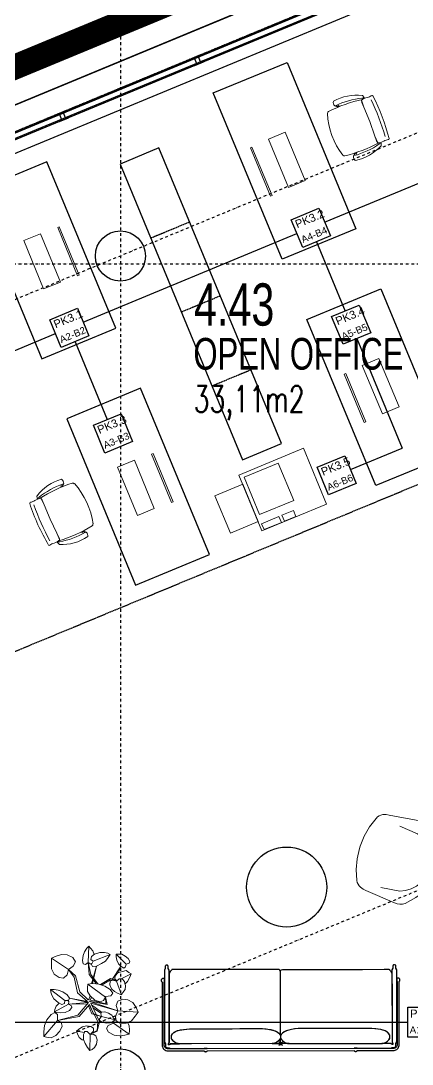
# Model space of a CAD drawing. Header units: millimetres. Extents: x -3035503 to 19821, y 792 to 235380.
# Drawn here: x -2958600 to -2954687, y 187783 to 198214 of the extents above; entities that cross this region are included whole.
import ezdxf

# ---------------------------------------------------------------- set-up
doc = ezdxf.new("R2010")
doc.units = ezdxf.units.MM
for name, pattern in [('AUSGEZOGEN', [0]), ('DA2', [0.45, 0.3, -0.15]), ('DD4', [0.8, 0.4, -0.2, 0, -0.2])]:
    doc.linetypes.add(name, pattern=pattern)
for name, color, linetype in [('ARCH_F-02-CO', 251, 'Continuous'), ('ARCH_F-04-CO', 3, 'Continuous'), ('ARCH_F-06-CO', 2, 'Continuous'), ('ARCH_F-08-CO', 252, 'Continuous'), ('ARCH_N-02-CO', 251, 'Continuous'), ('ARCH_O-06-CO', 8, 'DD4'), ('ARCH_P-02-CO', 251, 'Continuous'), ('ARCH_Z-02-CO', 252, 'Continuous'), ('ARCH_Z-02-DA', 252, 'DA2'), ('ARCH_Z-08-CO', 252, 'Continuous'), ('Datové rozvody', 6, 'Continuous'), ('E-04-CO', 3, 'Continuous'), ('E_POPIS_SVET', 160, 'Continuous')]:
    doc.layers.add(name, color=color, linetype=linetype)
doc.layers.add('zeleň', color=126, linetype='Continuous', lineweight=13)
doc.styles.add('Arial', font='arial.ttf', dxfattribs={"height": 220})
doc.styles.add('SIMPLEX', font='simplex.shx')
doc.styles.get("Standard").update_dxf_attribs({"font": 'arial.ttf'})

# ---------------------------------------------------------------- blocks, each defined once
blk = doc.blocks.new('A$C6e286709')
at = {"layer": 'ARCH_N-02-CO', "linetype": 'AUSGEZOGEN', "lineweight": 20}
for p, q in [((182, 532), (0, 532)), ((0, 532), (0, 9)), ((182, 9), (182, 532)), ((381, 523), (364, 523)), ((364, 523), (364, 0)), ((381, 0), (381, 523)), ((0, 9), (182, 9)), ((0, 9), (0, 9)), ((364, 0), (381, 0)), ((364, 0), (364, 0))]:
    blk.add_line(p, q, dxfattribs=at)
blk = doc.blocks.new('A$C0ce05bc7')
at = {"layer": 'ARCH_N-02-CO', "linetype": 'AUSGEZOGEN', "lineweight": 20}
for p, q in [((121, 562), (104, 565)), ((141, 528), (137, 551)), ((137, 551), (139, 477)), ((141, 528), (137, 551)), ((139, 477), (141, 528)), ((139, 477), (141, 528)), ((132, 322), (139, 477)), ((139, 477), (139, 477)), ((135, 167), (132, 322)), ((133, 93), (135, 167)), ((133, 93), (138, 116)), ((138, 116), (133, 93)), ((138, 116), (135, 167)), ((135, 167), (138, 116)), ((135, 167), (135, 167)), ((120, 82), (103, 79))]:
    blk.add_line(p, q, dxfattribs=at)
for centre, radius, start, end in [((331, 169), 474, 81.0091, 117.3873), ((365, 611), 47.4, 333.48, 33.3194), ((2058, 306), 2058, 173.141, 185.9185), ((24, 547), 10, 77.9515, 156.6031), ((52, 678), 123, 257.9515, 280.0127), ((93, 398), 159, 73.7527, 97.0258), ((188, 550), 86, 152.0641, 175.2166), ((172, 552), 51.1, 160.6285, 176.1942), ((320, -198), 790, 84.1793, 104.4921), ((316, -866), 1433, 83.195, 97.6454), ((321, 621), 66.7, 305.6775, 332.2197), ((325, 643), 91.4, 302.9513, 323.1552), ((337, 640), 86.5, 300.7357, 324.6271), ((483, 537), 20, 17.6385, 83.195), ((-196, 321), 733, 342.3549, 17.6385), ((2212, 294), 2177, 174.0372, 184.3946), ((20, 97), 10, 203.1225, 281.7741), ((47, -33), 123, 79.7129, 101.7741), ((90, 246), 159, 262.6998, 285.9728), ((187, 94), 86, 184.5089, 207.6614), ((331, 474), 474, 242.3383, 278.7165), ((170, 92), 51.1, 182.6541, 199.0971), ((323, 1528), 1452, 262.0201, 276.4347), ((323, 842), 790, 255.2334, 275.5463), ((319, 23), 66.7, 27.5058, 53.8516), ((323, 0), 91.4, 36.5704, 56.7742), ((335, 3), 86.5, 35.0984, 58.9898), ((364, 32), 47.4, 326.4062, 26.2455), ((483, 105), 20, 276.4347, 342.3549)]:
    blk.add_arc(centre, radius, start, end, dxfattribs=at)
blk = doc.blocks.new('ujkiui')
at = {"layer": 'ARCH_N-02-CO'}
blk.add_lwpolyline([(-30642, -17833), (-29903, -17527), (-30592, -15864), (-31331, -16170), (-30642, -17833)], dxfattribs=at)
for name, p, rotation in [('A$C6e286709', (-30621, -17144), 22.32886378894289), ('A$C0ce05bc7', (-31483, -17522), 24.83366303123123)]:
    blk.add_blockref(name, p, dxfattribs=dict(at, rotation=rotation))
blk = doc.blocks.new('uio')
at = {"layer": 'ARCH_N-02-CO'}
blk.add_lwpolyline([(-31465, -15847), (-30726, -15541), (-31415, -13878), (-32154, -14184), (-31465, -15847)], dxfattribs=at)
for name, p, rotation in [('A$C6e286709', (-31444, -15157), 22.32886378894289), ('A$C0ce05bc7', (-32306, -15535), 24.83366303123123)]:
    blk.add_blockref(name, p, dxfattribs=dict(at, rotation=rotation))
blk = doc.blocks.new('sdfdsf')
at = {"layer": 'ARCH_N-02-CO', "linetype": 'DA2', "ltscale": 10}
for p, q in [((-20817, -10248), (-20429, -10087)), ((-20511, -10987), (-20123, -10826)), ((-20204, -11726), (-19816, -11565)), ((-19898, -12465), (-19510, -12304))]:
    blk.add_line(p, q, dxfattribs=at)
at = {"layer": 'ARCH_N-02-CO'}
blk.add_lwpolyline([(-19204, -13043), (-20735, -9348), (-21123, -9509), (-19592, -13204), (-19204, -13043)], dxfattribs=at)
blk = doc.blocks.new('A$C8aed37a1')
at = {"layer": 'ARCH_N-02-CO', "linetype": 'AUSGEZOGEN', "lineweight": 20}
for p, q in [((0, 1000), (604, 1000)), ((604, 1000), (0, 1000)), ((0, 300), (0, 1000)), ((0, 1000), (604, 1000)), ((604, 1000), (0, 1000)), ((0, 300), (0, 1000)), ((604, 1000), (604, 300)), ((604, 1000), (604, 300)), ((4, 668), (68, 668)), ((4, 544), (4, 668)), ((4, 668), (68, 668)), ((4, 544), (4, 668)), ((68, 668), (68, 544)), ((68, 668), (68, 544)), ((564, 710), (160, 710)), ((160, 710), (160, 340)), ((564, 710), (160, 710)), ((160, 710), (160, 340)), ((564, 710), (564, 340)), ((564, 710), (564, 340)), ((68, 544), (4, 544)), ((68, 544), (4, 544)), ((4, 324), (4, 512)), ((4, 512), (68, 512)), ((4, 324), (4, 512)), ((4, 512), (68, 512)), ((68, 512), (68, 324)), ((68, 512), (68, 324)), ((68, 324), (4, 324)), ((68, 324), (4, 324)), ((564, 340), (160, 340)), ((564, 340), (160, 340)), ((604, 300), (0, 300)), ((604, 300), (0, 300)), ((100, 300), (100, 0)), ((504, 300), (100, 300)), ((100, 300), (100, 0)), ((504, 300), (100, 300)), ((504, 0), (504, 300)), ((504, 0), (504, 300)), ((100, 0), (504, 0)), ((100, 0), (504, 0))]:
    blk.add_line(p, q, dxfattribs=at)
blk = doc.blocks.new('we')
at = {"layer": 'ARCH_N-02-CO'}
blk.add_lwpolyline([(-29987, -15235), (-30726, -15541), (-31415, -13878), (-30676, -13572), (-29987, -15235)], dxfattribs=at)
at = {"layer": 'ARCH_N-02-CO', "xscale": -1}
for name, p, rotation in [('A$C0ce05bc7', (-29613, -14419), 20.18064662939098), ('A$C6e286709', (-30490, -14762), 22.68544587167935)]:
    blk.add_blockref(name, p, dxfattribs=dict(at, rotation=rotation))
blk = doc.blocks.new('A$C1b23db53')
at = {"layer": 'ARCH_N-02-CO'}
for points in [[(2356, 100), (2355, 820), (2347, 835), (2347, 856), (2347, 856), (2347, 858), (2346, 860), (2345, 863), (2344, 865), (2342, 866), (2342, 866), (2340, 868), (2338, 869), (2336, 870), (2334, 871), (2332, 871), (2332, 871), (2329, 870), (2326, 870), (2323, 868), (2321, 866), (2319, 864), (2318, 861), (2317, 859), (2317, 856), (2317, 835), (2308, 820), (2309, 100), (2318, 84), (2318, 74), (2311, 74), (2295, 82), (95, 79), (79, 70), (72, 70), (72, 80), (80, 96), (79, 816), (71, 832), (71, 852), (71, 852), (70, 855), (70, 858), (68, 860), (66, 863), (64, 865), (61, 866), (59, 867), (56, 867), (56, 867), (53, 867), (51, 866), (49, 865), (47, 864), (45, 863), (45, 863), (44, 861), (42, 859), (41, 857), (41, 854), (41, 852), (41, 832), (32, 816), (33, 96), (42, 80), (42, 60), (42, 60), (42, 57), (43, 54), (44, 52), (44, 52), (45, 49), (47, 47), (49, 44), (51, 43), (53, 41), (56, 41), (59, 40), (79, 40), (95, 32), (431, 33), (434, 33), (456, 33), (456, 33), (459, 33), (1931, 35), (1934, 35), (1934, 35), (1956, 35), (1959, 35), (2295, 36), (2311, 44), (2331, 44), (2331, 44), (2334, 44), (2337, 45), (2339, 46), (2342, 48), (2343, 50), (2345, 53), (2346, 56), (2346, 56), (2347, 58), (2348, 61), (2348, 63), (2348, 84), (2356, 100)], [(1959, 35), (1959, 35), (1956, 35), (1931, 35), (1931, 34), (1931, 34), (1929, 31), (461, 29), (461, 29), (459, 32), (459, 33), (434, 33), (431, 33), (431, 33), (431, 32), (431, 32), (431, 32), (429, 29), (70, 28), (70, 28), (62, 29), (55, 31), (48, 35), (42, 40), (37, 46), (33, 53), (31, 61), (30, 68), (29, 697), (29, 697), (32, 699), (32, 699), (32, 699), (33, 699), (32, 727), (32, 727), (32, 727), (29, 729), (26, 731), (22, 732), (19, 732), (15, 732), (12, 731), (12, 731), (9, 729), (6, 727), (4, 725), (2, 722), (1, 718), (0, 715), (0, 715), (0, 712), (1, 708), (2, 705), (4, 702), (6, 699), (9, 697), (10, 68), (10, 68), (11, 59), (13, 50), (17, 41), (21, 33), (28, 26), (28, 26), (37, 18), (47, 13), (58, 10), (70, 8), (429, 9), (429, 9), (431, 6), (433, 4), (436, 2), (439, 1), (442, 0), (445, 0), (445, 0), (448, 0), (451, 1), (454, 2), (457, 4), (459, 6), (461, 9), (1929, 11), (1929, 11), (1931, 9), (1933, 7), (1936, 5), (1939, 4), (1942, 3), (1945, 2), (1945, 2), (1948, 3), (1951, 4), (1954, 5), (1957, 7), (1959, 9), (1961, 11), (2320, 12), (2320, 12), (2329, 13), (2339, 15), (2347, 19), (2355, 24), (2362, 30), (2362, 30), (2369, 37), (2373, 45), (2377, 54), (2379, 63), (2380, 72), (2379, 701), (2379, 701), (2382, 703), (2384, 706), (2386, 709), (2387, 712), (2388, 715), (2388, 719), (2388, 719), (2387, 722), (2386, 726), (2384, 729), (2382, 731), (2379, 733), (2376, 735), (2376, 735), (2372, 736), (2369, 736), (2365, 736), (2362, 735), (2359, 733), (2356, 731), (2355, 731), (2355, 703), (2355, 703), (2356, 703), (2356, 703), (2356, 703), (2359, 701), (2360, 72), (2360, 72), (2359, 64), (2357, 57), (2353, 50), (2348, 44), (2342, 39), (2335, 35), (2328, 33), (2320, 32), (1961, 31), (1961, 31), (1959, 34), (1959, 35)], [(80, 116), (80, 102), (80, 99), (80, 98), (80, 98), (80, 96), (80, 96), (79, 94), (78, 91), (75, 85), (72, 79), (72, 76), (72, 72), (74, 70), (80, 71), (92, 77), (96, 79), (113, 79), (148, 79), (183, 79), (185, 79), (185, 79), (185, 79), (181, 79), (171, 81), (152, 87), (134, 97), (118, 111), (106, 127), (102, 134), (102, 134), (102, 135), (102, 136), (102, 156), (102, 160), (102, 160), (102, 160), (102, 161), (113, 178), (128, 192), (145, 204), (164, 212), (183, 216), (207, 220), (258, 227), (313, 229), (316, 229), (317, 229), (320, 229), (328, 229), (359, 229), (420, 230), (542, 230), (787, 231), (909, 231), (940, 231), (962, 231), (1000, 231), (1036, 229), (1068, 226), (1096, 221), (1121, 215), (1143, 207), (1162, 197), (1177, 186), (1188, 173), (1193, 166), (1194, 162), (1195, 162), (1195, 166), (1195, 174), (1195, 237), (1194, 362), (1194, 612), (1194, 738), (1194, 800), (1194, 803), (1194, 803), (1194, 803), (1194, 804), (1194, 806), (1188, 817), (1177, 823), (1175, 823), (1174, 823), (1174, 823), (1170, 823), (1164, 823), (1151, 823), (1099, 823), (891, 822), (475, 822), (267, 821), (163, 821), (111, 821), (109, 821), (108, 821), (108, 821), (108, 820), (107, 819), (91, 801), (81, 778), (80, 772), (79, 770), (79, 768), (79, 753), (79, 625), (80, 116)], [(2309, 120), (2309, 105), (2309, 102), (2309, 102), (2309, 102), (2310, 99), (2310, 98), (2317, 86), (2318, 77), (2317, 74), (2314, 74), (2311, 74), (2306, 77), (2299, 80), (2296, 82), (2295, 82), (2293, 82), (2284, 82), (2211, 82), (2206, 82), (2205, 82), (2205, 82), (2205, 82), (2205, 82), (2205, 82), (2205, 82), (2207, 82), (2212, 83), (2222, 85), (2242, 93), (2261, 104), (2276, 119), (2287, 137), (2288, 138), (2288, 138), (2288, 138), (2288, 139), (2288, 144), (2288, 154), (2288, 163), (2288, 163), (2288, 163), (2288, 163), (2288, 163), (2286, 167), (2274, 184), (2258, 199), (2240, 210), (2220, 217), (2198, 221), (2146, 228), (2090, 232), (2076, 232), (2071, 232), (2055, 232), (2023, 232), (1896, 232), (1642, 232), (1514, 232), (1451, 232), (1438, 232), (1428, 232), (1407, 232), (1369, 231), (1334, 228), (1303, 224), (1276, 217), (1252, 209), (1232, 200), (1216, 188), (1203, 175), (1198, 168), (1196, 164), (1195, 162), (1195, 162), (1195, 167), (1195, 232), (1194, 362), (1194, 622), (1194, 753), (1194, 785), (1194, 802), (1194, 804), (1194, 807), (1200, 818), (1212, 823), (1213, 823), (1215, 823), (1228, 823), (1255, 823), (1364, 823), (1580, 823), (2013, 824), (2229, 825), (2256, 825), (2269, 825), (2276, 825), (2279, 825), (2279, 825), (2279, 825), (2279, 825), (2279, 825), (2279, 825), (2280, 824), (2282, 822), (2286, 817), (2294, 808), (2305, 785), (2308, 773), (2308, 772), (2308, 769), (2308, 765), (2308, 749), (2308, 716), (2309, 649), (2309, 120)], [(1110, 81), (302, 79), (201, 79), (188, 79), (186, 79), (186, 79), (186, 79), (186, 79), (186, 79), (186, 79), (186, 79), (186, 79), (186, 79), (184, 79), (178, 80), (167, 82), (145, 90), (126, 104), (110, 121), (104, 130), (102, 135), (102, 135), (102, 135), (102, 135), (102, 135), (102, 136), (102, 141), (102, 152), (102, 157), (102, 160), (102, 160), (102, 160), (114, 178), (130, 195), (150, 207), (171, 214), (182, 215), (195, 218), (223, 223), (282, 228), (313, 229), (317, 229), (319, 229), (323, 229), (332, 229), (366, 229), (435, 230), (709, 230), (846, 231), (914, 231), (947, 231), (970, 232), (1012, 231), (1050, 228), (1084, 224), (1114, 217), (1139, 208), (1160, 198), (1177, 185), (1190, 171), (1194, 163), (1195, 160), (1195, 158), (1195, 152), (1195, 141), (1195, 137), (1195, 137), (1195, 137), (1195, 137), (1195, 137), (1195, 137), (1194, 135), (1188, 125), (1173, 108), (1154, 94), (1133, 85), (1110, 81)], [(1280, 81), (2088, 82), (2189, 82), (2202, 82), (2204, 82), (2204, 82), (2204, 82), (2204, 82), (2204, 82), (2204, 82), (2204, 82), (2204, 82), (2204, 82), (2206, 82), (2212, 83), (2223, 85), (2245, 94), (2264, 107), (2280, 124), (2286, 134), (2288, 138), (2288, 138), (2288, 138), (2288, 138), (2288, 138), (2288, 139), (2288, 145), (2288, 156), (2288, 161), (2288, 163), (2288, 163), (2288, 163), (2276, 182), (2259, 198), (2240, 210), (2218, 217), (2207, 219), (2194, 221), (2166, 226), (2108, 231), (2077, 232), (2073, 232), (2070, 232), (2066, 232), (2058, 232), (2023, 232), (1955, 232), (1681, 232), (1544, 232), (1475, 232), (1442, 232), (1420, 232), (1377, 231), (1339, 229), (1305, 224), (1276, 217), (1250, 209), (1229, 198), (1213, 185), (1200, 171), (1195, 163), (1195, 160), (1195, 158), (1195, 152), (1195, 141), (1195, 137), (1195, 137), (1195, 137), (1195, 137), (1195, 137), (1195, 137), (1196, 135), (1201, 125), (1217, 108), (1236, 94), (1257, 85), (1280, 81)], [(1195, 81), (1195, 137), (1195, 137), (1186, 122), (1174, 108), (1160, 97), (1144, 89), (1128, 83), (1110, 81), (1195, 81)], [(1195, 81), (1195, 137), (1195, 137), (1204, 122), (1216, 108), (1230, 97), (1245, 89), (1262, 83), (1280, 81), (1195, 81)], [(1177, 98), (1213, 63)], [(1177, 63), (1213, 98)], [(1177, 98), (1213, 63)], [(1177, 63), (1213, 98)], [(1207, 81), (1207, 78), (1207, 76), (1205, 74), (1204, 72), (1202, 70), (1200, 69), (1197, 68), (1195, 68), (1193, 68), (1190, 69), (1188, 70), (1186, 72), (1185, 74), (1183, 76), (1183, 78), (1182, 81), (1183, 83), (1183, 85), (1185, 88), (1186, 89), (1188, 91), (1190, 92), (1192, 93), (1195, 93), (1197, 93), (1200, 92), (1202, 91), (1204, 90), (1205, 88), (1206, 85), (1207, 83), (1207, 81)], [(1207, 81), (1207, 78), (1207, 76), (1205, 74), (1204, 72), (1202, 70), (1200, 69), (1197, 68), (1195, 68), (1193, 68), (1190, 69), (1188, 70), (1186, 72), (1185, 74), (1183, 76), (1183, 78), (1182, 81), (1183, 83), (1183, 85), (1185, 88), (1186, 89), (1188, 91), (1190, 92), (1192, 93), (1195, 93), (1197, 93), (1200, 92), (1202, 91), (1204, 90), (1205, 88), (1206, 85), (1207, 83), (1207, 81)]]:
    blk.add_lwpolyline(points, dxfattribs=at)
blk = doc.blocks.new('A$Ca0a287ca')
at = {"layer": 'ARCH_N-02-CO', "linetype": 'AUSGEZOGEN', "lineweight": 20}
for p, q in [((301, 858), (57, 665)), ((326, 876), (301, 858)), ((354, 891), (326, 876)), ((373, 896), (354, 891)), ((354, 891), (354, 891)), ((393, 898), (373, 896)), ((413, 896), (393, 898)), ((432, 890), (413, 896)), ((530, 845), (432, 890)), ((432, 890), (432, 890)), ((432, 890), (432, 890)), ((621, 787), (530, 845)), ((702, 716), (621, 787)), ((37, 646), (20, 623)), ((57, 665), (37, 646)), ((57, 665), (57, 665)), ((257, 711), (136, 562)), ((717, 701), (702, 716)), ((702, 716), (702, 716)), ((702, 716), (702, 716)), ((787, 619), (717, 701)), ((8, 599), (0, 572)), ((0, 572), (0, 572)), ((0, 572), (2, 450)), ((20, 623), (8, 599)), ((136, 562), (113, 508)), ((136, 562), (136, 562)), ((845, 527), (787, 619)), ((888, 428), (845, 527)), ((2, 450), (18, 328)), ((101, 450), (100, 391)), ((113, 508), (101, 450)), ((894, 409), (888, 428)), ((888, 428), (888, 428)), ((18, 328), (18, 328)), ((18, 328), (30, 271)), ((100, 391), (111, 334)), ((111, 334), (132, 279)), ((855, 298), (874, 323)), ((874, 323), (889, 351)), ((889, 351), (895, 370)), ((889, 351), (889, 351)), ((896, 390), (894, 409)), ((895, 370), (896, 390)), ((30, 271), (51, 217)), ((51, 217), (81, 167)), ((132, 279), (164, 230)), ((164, 230), (164, 230)), ((164, 230), (226, 168)), ((558, 136), (708, 255)), ((660, 56), (855, 298)), ((855, 298), (855, 298)), ((81, 167), (118, 122)), ((118, 122), (118, 122)), ((118, 122), (118, 122)), ((118, 122), (162, 85)), ((226, 168), (226, 168)), ((226, 168), (275, 135)), ((275, 135), (329, 113)), ((329, 113), (387, 102)), ((446, 102), (503, 113)), ((503, 113), (558, 136)), ((558, 136), (558, 136)), ((162, 85), (212, 55)), ((212, 55), (266, 33)), ((266, 33), (323, 21)), ((323, 21), (323, 21)), ((323, 21), (323, 21)), ((323, 21), (444, 3)), ((387, 102), (446, 102)), ((444, 3), (566, 0)), ((566, 0), (589, 6)), ((589, 6), (610, 15)), ((610, 15), (629, 27)), ((629, 27), (647, 42)), ((647, 42), (660, 56)), ((647, 42), (647, 42))]:
    blk.add_line(p, q, dxfattribs=at)
blk = doc.blocks.new('rt')
at = {"layer": 'ARCH_N-02-CO', "linetype": 'DA2', "ltscale": 10}
for p, q in [((-32288, -14727), (-31900, -14566)), ((-31982, -15466), (-31594, -15305)), ((-31675, -16205), (-31287, -16044))]:
    blk.add_line(p, q, dxfattribs=at)
at = {"layer": 'ARCH_N-02-CO'}
blk.add_lwpolyline([(-30981, -16783), (-32206, -13827), (-32594, -13988), (-31369, -16944), (-30981, -16783)], dxfattribs=at)
blk = doc.blocks.new('4np_fit_out$0$WINDOW PROFILE')
blk.add_lwpolyline([(-20483, 175), (-20389, 175), (-20389, 163), (-20414, 163), (-20414, 111), (-20389, 111), (-20389, 100), (-20483, 100), (-20483, 111), (-20458, 111), (-20458, 163), (-20483, 163)], close=True)
blk = doc.blocks.new('MIST1')
at = {"style": 'Arial'}
blk.add_attdef('CISLO', (-0.309, 0), '', height=4, dxfattribs=at)
at = {"layer": 'ARCH_F-02-CO', "style": 'SIMPLEX'}
blk.add_attdef('PODLAHA', (0, -12.5), '', height=2.5, dxfattribs=at)
at = {"layer": 'ARCH_F-04-CO', "style": 'SIMPLEX'}
blk.add_attdef('PLOCHA', (0, -8.5), '', height=2.5, dxfattribs=at)
at = {"layer": 'ARCH_F-06-CO', "style": 'Arial'}
blk.add_attdef('MIST', (-0.309, -4.5), '', height=3, dxfattribs=at)
blk = doc.blocks.new('A$Cd941562f')
at = {"layer": 'zeleň', "color": 251}
for p, q in [((124, 941), (78, 922)), ((179, 959), (124, 941)), ((235, 955), (179, 959)), ((290, 927), (235, 955)), ((386, 898), (393, 948)), ((386, 898), (393, 948)), ((393, 948), (407, 986)), ((393, 948), (407, 986)), ((407, 986), (431, 1021)), ((407, 986), (431, 1021)), ((431, 1021), (452, 1042)), ((431, 1021), (452, 1042)), ((452, 1042), (443, 879)), ((452, 1042), (443, 879)), ((468, 1022), (452, 1042)), ((468, 1022), (452, 1042)), ((492, 996), (468, 1022)), ((492, 996), (468, 1022)), ((478, 938), (509, 961)), ((503, 957), (492, 996)), ((503, 957), (492, 996)), ((663, 959), (493, 893)), ((509, 961), (560, 979)), ((560, 979), (606, 978)), ((606, 978), (640, 970)), ((640, 970), (663, 959)), ((645, 928), (663, 959)), ((724, 934), (725, 960)), ((752, 963), (725, 960)), ((725, 960), (825, 863)), ((782, 961), (752, 963)), ((814, 943), (782, 961)), ((844, 920), (814, 943)), ((76, 871), (78, 922)), ((77, 814), (76, 871)), ((78, 922), (246, 809)), ((246, 809), (295, 843)), ((316, 884), (290, 927)), ((295, 843), (316, 884)), ((393, 865), (386, 898)), ((393, 865), (386, 898)), ((418, 860), (393, 865)), ((418, 860), (393, 865)), ((443, 879), (418, 860)), ((443, 879), (418, 860)), ((470, 759), (443, 879)), ((443, 879), (455, 758)), ((443, 879), (470, 862)), ((443, 879), (470, 862)), ((470, 862), (482, 870)), ((470, 862), (482, 870)), ((471, 908), (478, 938)), ((493, 893), (471, 908)), ((527, 843), (478, 665)), ((493, 893), (479, 860)), ((479, 860), (489, 837)), ((489, 667), (527, 843)), ((489, 837), (527, 843)), ((527, 843), (579, 867)), ((579, 867), (616, 893)), ((616, 893), (645, 928)), ((684, 707), (767, 836)), ((731, 901), (724, 934)), ((749, 866), (731, 901)), ((767, 836), (748, 779)), ((773, 840), (749, 866)), ((800, 823), (773, 840)), ((825, 863), (818, 834)), ((825, 863), (853, 872)), ((862, 890), (844, 920)), ((853, 872), (862, 890)), ((105, 761), (77, 814)), ((154, 728), (105, 761)), ((233, 755), (199, 722)), ((246, 809), (233, 755)), ((318, 745), (246, 809)), ((246, 809), (304, 733)), ((304, 733), (338, 575)), ((361, 585), (318, 745)), ((455, 758), (525, 669)), ((540, 665), (470, 759)), ((712, 716), (714, 746)), ((714, 746), (742, 775)), ((742, 775), (787, 790)), ((873, 764), (774, 716)), ((787, 790), (824, 797)), ((818, 834), (800, 823)), ((824, 797), (851, 780)), ((839, 690), (860, 731)), ((851, 780), (873, 764)), ((860, 731), (873, 764)), ((199, 722), (154, 728)), ((442, 663), (438, 628)), ((438, 628), (439, 587)), ((489, 667), (442, 663)), ((616, 533), (442, 663)), ((550, 663), (489, 667)), ((612, 642), (550, 663)), ((666, 717), (569, 658)), ((584, 654), (668, 706)), ((665, 609), (612, 642)), ((665, 691), (661, 656)), ((661, 656), (677, 616)), ((688, 701), (665, 691)), ((728, 697), (666, 717)), ((668, 706), (728, 697)), ((727, 692), (688, 701)), ((728, 697), (712, 716)), ((727, 692), (753, 716)), ((776, 556), (727, 692)), ((753, 716), (784, 714)), ((784, 714), (808, 687)), ((808, 687), (818, 644)), ((812, 661), (839, 690)), ((818, 644), (814, 609)), ((104, 607), (69, 610)), ((69, 610), (211, 498)), ((72, 583), (69, 610)), ((80, 551), (72, 583)), ((102, 514), (80, 551)), ((144, 602), (104, 607)), ((191, 585), (144, 602)), ((235, 554), (191, 585)), ((258, 523), (235, 554)), ((248, 500), (258, 523)), ((436, 490), (258, 523)), ((258, 523), (448, 477)), ((338, 575), (436, 490)), ((440, 509), (361, 585)), ((439, 587), (464, 545)), ((464, 545), (450, 507)), ((450, 507), (464, 545)), ((464, 545), (511, 502)), ((465, 503), (477, 531)), ((597, 497), (616, 533)), ((617, 538), (671, 546)), ((634, 457), (617, 538)), ((617, 538), (620, 465)), ((692, 571), (665, 609)), ((671, 546), (692, 571)), ((677, 616), (707, 588)), ((707, 588), (743, 569)), ((743, 569), (776, 556)), ((792, 578), (776, 556)), ((814, 609), (792, 578)), ((145, 478), (102, 514)), ((106, 385), (249, 463)), ((125, 442), (112, 409)), ((153, 471), (125, 442)), ((181, 459), (145, 478)), ((209, 468), (181, 459)), ((211, 498), (209, 468)), ((211, 498), (248, 500)), ((250, 489), (238, 502)), ((249, 463), (250, 489)), ((438, 479), (249, 463)), ((249, 463), (435, 464)), ((249, 463), (276, 446)), ((282, 429), (259, 399)), ((276, 446), (282, 429)), ((448, 477), (341, 353)), ((353, 340), (459, 458)), ((620, 465), (440, 509)), ((482, 365), (446, 446)), ((742, 395), (451, 491)), ((451, 491), (634, 457)), ((453, 455), (541, 289)), ((459, 458), (498, 366)), ((557, 290), (472, 471)), ((472, 471), (742, 395)), ((478, 454), (579, 383)), ((567, 375), (492, 425)), ((511, 502), (563, 484)), ((563, 484), (597, 497)), ((724, 450), (740, 493)), ((742, 395), (724, 450)), ((740, 493), (786, 513)), ((786, 513), (841, 504)), ((841, 504), (890, 477)), ((890, 477), (925, 427)), ((925, 427), (944, 381)), ((74, 357), (31, 305)), ((110, 379), (74, 357)), ((112, 409), (106, 385)), ((131, 379), (106, 385)), ((136, 357), (110, 379)), ((171, 374), (131, 379)), ((137, 300), (136, 357)), ((341, 353), (137, 300)), ((137, 300), (353, 340)), ((213, 379), (171, 374)), ((259, 399), (213, 379)), ((578, 337), (482, 365)), ((498, 366), (578, 337)), ((578, 337), (558, 316)), ((558, 316), (559, 300)), ((570, 364), (579, 383)), ((578, 337), (570, 364)), ((714, 304), (578, 337)), ((579, 383), (611, 385)), ((611, 385), (649, 371)), ((649, 371), (680, 353)), ((680, 353), (699, 323)), ((699, 323), (714, 304)), ((719, 323), (707, 316)), ((742, 395), (718, 339)), ((718, 339), (723, 296)), ((944, 381), (742, 395)), ((877, 295), (914, 342)), ((914, 342), (944, 381)), ((137, 300), (0, 138)), ((7, 249), (1, 184)), ((31, 305), (7, 249)), ((174, 281), (137, 300)), ((162, 191), (185, 242)), ((185, 242), (174, 281)), ((327, 192), (352, 212)), ((352, 212), (389, 234)), ((389, 234), (427, 245)), ((427, 245), (472, 239)), ((472, 239), (499, 222)), ((499, 222), (497, 192)), ((533, 193), (557, 290)), ((541, 289), (533, 193)), ((559, 300), (590, 277)), ((590, 277), (630, 273)), ((644, 249), (626, 217)), ((626, 217), (649, 181)), ((630, 273), (666, 274)), ((696, 272), (644, 249)), ((666, 274), (690, 289)), ((690, 289), (714, 304)), ((702, 296), (696, 272)), ((696, 272), (855, 161)), ((723, 296), (763, 271)), ((763, 271), (825, 271)), ((825, 271), (877, 295)), ((855, 249), (837, 279)), ((859, 201), (855, 249)), ((1, 184), (0, 138)), ((0, 138), (29, 131)), ((29, 131), (74, 125)), ((74, 125), (121, 150)), ((121, 150), (162, 191)), ((336, 164), (327, 192)), ((327, 192), (406, 178)), ((353, 129), (336, 164)), ((383, 106), (353, 129)), ((398, 103), (383, 106)), ((406, 178), (396, 160)), ((396, 160), (399, 108)), ((399, 108), (415, 68)), ((408, 188), (406, 178)), ((434, 187), (408, 188)), ((463, 159), (434, 187)), ((455, 166), (469, 163)), ((463, 159), (460, 0)), ((495, 161), (463, 159)), ((536, 203), (469, 163)), ((469, 163), (533, 193)), ((497, 192), (469, 163)), ((473, 157), (469, 163)), ((521, 145), (495, 161)), ((533, 106), (521, 145)), ((527, 61), (533, 106)), ((649, 181), (703, 152)), ((703, 152), (758, 144)), ((758, 144), (811, 151)), ((811, 151), (855, 161)), ((855, 161), (859, 201)), ((415, 68), (436, 27)), ((436, 27), (460, 0)), ((460, 0), (483, 10)), ((483, 10), (509, 29)), ((509, 29), (527, 61))]:
    blk.add_line(p, q, dxfattribs=at)
blk = doc.blocks.new('Kompletní podlahová skříň')
at = {"layer": 'Datové rozvody'}
for p, q in [((0, 300), (300, 300)), ((0, 0), (0, 300)), ((300, 300), (300, 0)), ((300, 0), (0, 0))]:
    blk.add_line(p, q, dxfattribs=at)
blk.add_attdef('A1-B1', (18, 38), '', height=70, dxfattribs=at)
at = {"layer": 'E_POPIS_SVET'}
blk.add_attdef('PK1', (22, 197), '', height=80, dxfattribs=at)

msp = doc.modelspace()

# ---------------------------------------------------------------- hatches: boundary and pattern name
at = {"layer": 'ARCH_P-02-CO'}
h = msp.add_hatch(dxfattribs=at)
h.set_pattern_fill('ZDIVO-OBECNE', color=256, scale=50, angle=168.2039)
h.set_pattern_definition([(45, (-2925204.76, 211232.23), (-106.066, 106.066), []), (45, (-2925134.05, 211232.23), (-106.066, 106.066), [])])
edge = h.paths.add_edge_path()
edge.add_arc((-2949505, 191642), 250, 252.5398, 287.4546, ccw=False)
edge.add_line((-2949580, 191403), (-2949580, 190509))
edge.add_line((-2949580, 190509), (-2949430, 190509))
edge.add_line((-2949430, 190509), (-2949430, 191403))
h.paths.add_polyline_path([(-2960819, 195993), (-2960911, 195955), (-2959150, 191705), (-2959058, 191744)])
h.paths.add_polyline_path([(-2960860, 190998), (-2960975, 191275), (-2960898, 191090), (-2960898, 191090), (-2963947, 189827), (-2965669, 193984), (-2965762, 193946), (-2964843, 191729), (-2965859, 191308), (-2964960, 189137), (-2964867, 189175), (-2964925, 189314), (-2964832, 189352), (-2964870, 189444), (-2964963, 189406), (-2965728, 191254), (-2964805, 191636), (-2964039, 189789), (-2964131, 189750), (-2964093, 189658)])
h.paths.add_polyline_path([(-2964484, 188251), (-2964577, 188213), (-2964389, 187760), (-2964281, 187760)])

# ---------------------------------------------------------------- linework, layer by layer
at = {"layer": 'ARCH_N-02-CO'}
msp.add_lwpolyline([(-2954311, 193873), (-2955050, 193567), (-2955740, 195229), (-2955000, 195536), (-2954311, 193873)], dxfattribs=at)
msp.add_circle((-2955942, 189553), 400, dxfattribs=at)
at = {"layer": 'ARCH_O-06-CO', "linetype": 'DD4', "ltscale": 70}
for p, q in [((-2925205, 209284), (-2980461, 186396)), ((-2925205, 201707), (-2980451, 178823)), ((-2980445, 195786), (-2885769, 195786))]:
    msp.add_line(p, q, dxfattribs=at)
msp.add_lwpolyline([(-2957605, 213652), (-2957605, 174539)], dxfattribs=at)
at = {"layer": 'ARCH_Z-02-CO', "color": 251}
msp.add_line((-2943451, 203674), (-2965036, 194734), dxfattribs=at)
at = {"layer": 'ARCH_Z-02-CO'}
for p, q in [((-2943391, 203429), (-2964905, 194517)), ((-2943387, 203418), (-2964900, 194507)), ((-2943367, 203370), (-2964880, 194459)), ((-2943363, 203359), (-2964876, 194448)), ((-2943237, 203276), (-2964906, 194301))]:
    msp.add_line(p, q, dxfattribs=at)
for points in [[(-2943451, 203674), (-2967590, 193676), (-2968030, 194738), (-2967240, 195066, 1.000014), (-2968388, 197837), (-2972337, 196201, 1.000007), (-2971189, 193430), (-2970399, 193757), (-2969959, 192694), (-2972482, 191649), (-2972463, 191603, 0.822431), (-2969755, 177836), (-2938705, 177836, 0.199191), (-2933644, 179935, -0.414842), (-2924866, 179935, 0.199191), (-2919805, 177836), (-2899555, 177836, 0.820672), (-2895380, 198824), (-2895408, 198836), (-2895388, 198882), (-2925205, 211232), (-2940736, 204799)], [(-2974681, 189912), (-2973625, 190778), (-2972431, 191416), (-2972392, 191432), (-2972482, 191649), (-2969959, 192694), (-2970399, 193757), (-2971189, 193430, -1), (-2972337, 196201), (-2968388, 197837, -1.00001), (-2967240, 195066), (-2968030, 194738), (-2967590, 193676), (-2943451, 203674)]]:
    msp.add_lwpolyline(points, format="xyb", dxfattribs=at)
at = {"layer": 'ARCH_Z-02-DA', "color": 251, "ltscale": 25}
msp.add_line((-2943314, 203461), (-2964982, 194485), dxfattribs=at)
at = {"layer": 'ARCH_Z-02-DA', "ltscale": 20}
msp.add_line((-2959058, 191744), (-2952406, 194500), dxfattribs=at)
at = {"layer": 'ARCH_Z-08-CO'}
for centre in [(-2957605, 195863), (-2957605, 187686)]:
    msp.add_circle(centre, 250, dxfattribs=at)
at = {"layer": 'Datové rozvody'}
for p, q in [((-2955563, 196202), (-2951562, 197859)), ((-2957977, 195202), (-2955840, 196088)), ((-2955644, 196006), (-2955357, 195313)), ((-2963366, 192970), (-2958254, 195087)), ((-2958058, 195006), (-2957736, 194228)), ((-2955239, 195037), (-2954786, 193942)), ((-2955304, 193728), (-2954786, 193942)), ((-2954692, 193715), (-2954692, 193715)), ((-2961617, 188202), (-2954730, 188202))]:
    msp.add_line(p, q, dxfattribs=at)
at = {"layer": 'E-04-CO', "color": 240, "linetype": 'DA2', "ltscale": 150, "true_color": 0xf9063f, "const_width": 250}
msp.add_lwpolyline([(-2937437, 206544), (-2935255, 201277), (-2935255, 194935), (-2940805, 194935), (-2940805, 192936), (-2942280, 192936), (-2942280, 189712), (-2948780, 189709), (-2948780, 186957), (-2966980, 186960), (-2969578, 193230)], close=True, dxfattribs=at)

# ---------------------------------------------------------------- block references
at = {"layer": 'ARCH_F-08-CO'}
ref = msp.add_blockref('MIST1', (-2955118, 195167), dxfattribs=dict(at, xscale=-126.72, yscale=126.72, zscale=126.72, rotation=359.9999999999997))
ref.add_attrib('CISLO', '4.43', (-2956869, 195167), dxfattribs={"layer": '0', "height": 422.4, "rotation": 0, "style": 'Arial', "width": 0.7})
ref.add_attrib('MIST', 'OPEN OFFICE', (-2956874, 194727), dxfattribs={"layer": 'ARCH_F-06-CO', "color": 0, "height": 316.8, "rotation": 0, "style": 'Arial', "width": 0.7})
ref.add_attrib('PLOCHA', '33,11m2', (-2956872, 194301), dxfattribs={"layer": 'ARCH_F-04-CO', "color": 0, "height": 264, "rotation": 0, "style": 'SIMPLEX', "width": 0.7})
at = {"layer": 'ARCH_N-02-CO'}
for name, p in [('we', (-2925262, 211371)), ('rt', (-2925013, 210770)), ('uio', (-2926925, 210682)), ('ujkiui', (-2926810, 210405)), ('A$C1b23db53', (-2957197, 187907))]:
    msp.add_blockref(name, p, dxfattribs=at)
at = {"layer": 'ARCH_N-02-CO', "xscale": -1}
for name, p, rotation in [('sdfdsf', (-2981920, 187739), 45.00000206540257), ('A$C6e286709', (-2954814, 194346), 22.68544587167935), ('A$C8aed37a1', (-2956466, 193000), 292.5071548245454)]:
    msp.add_blockref(name, p, dxfattribs=dict(at, rotation=rotation))
at = {"layer": 'ARCH_N-02-CO', "rotation": 118.1301875656722}
msp.add_blockref('A$Ca0a287ca', (-2954251, 189659), dxfattribs=at)
at = {"layer": 'ARCH_N-02-CO', "linetype": 'AUSGEZOGEN', "lineweight": 20}
msp.add_blockref('A$Cd941562f', (-2958371, 187921), dxfattribs=at)
at = {"layer": 'ARCH_Z-02-CO', "xscale": -1, "rotation": 202.4999950974986}
for p in [(-2938005, 205768), (-2939355, 205208), (-2939355, 205208)]:
    msp.add_blockref('4np_fit_out$0$WINDOW PROFILE', p, dxfattribs=at)
at = {"layer": 'Datové rozvody'}
for p, rotation, values in [((-2955782, 195949), 22.50000103396793, {'PK1': 'PK3.2', 'A1-B1': 'A4-B4'}), ((-2955378, 194980), 22.50000103396793, {'PK1': 'PK3.4', 'A1-B1': 'A5-B5'}), ((-2958197, 194949), 22.50000103396793, {'PK1': 'PK3.1', 'A1-B1': 'A2-B2'}), ((-2957760, 193893), 22.50000103397419, {'PK1': 'PK3.3', 'A1-B1': 'A3-B3'}), ((-2955523, 193474), 22.50715482454536, {'PK1': 'PK3.5', 'A1-B1': 'A6-B6'}), ((-2954730, 188052), 0.001887759061783231, {'PK1': 'PK8.1', 'A1-B1': 'A17-B17'})]:
    msp.add_blockref('Kompletní podlahová skříň', p, dxfattribs=dict(at, rotation=rotation)).add_auto_attribs(values)

doc.saveas('drawing.dxf')
